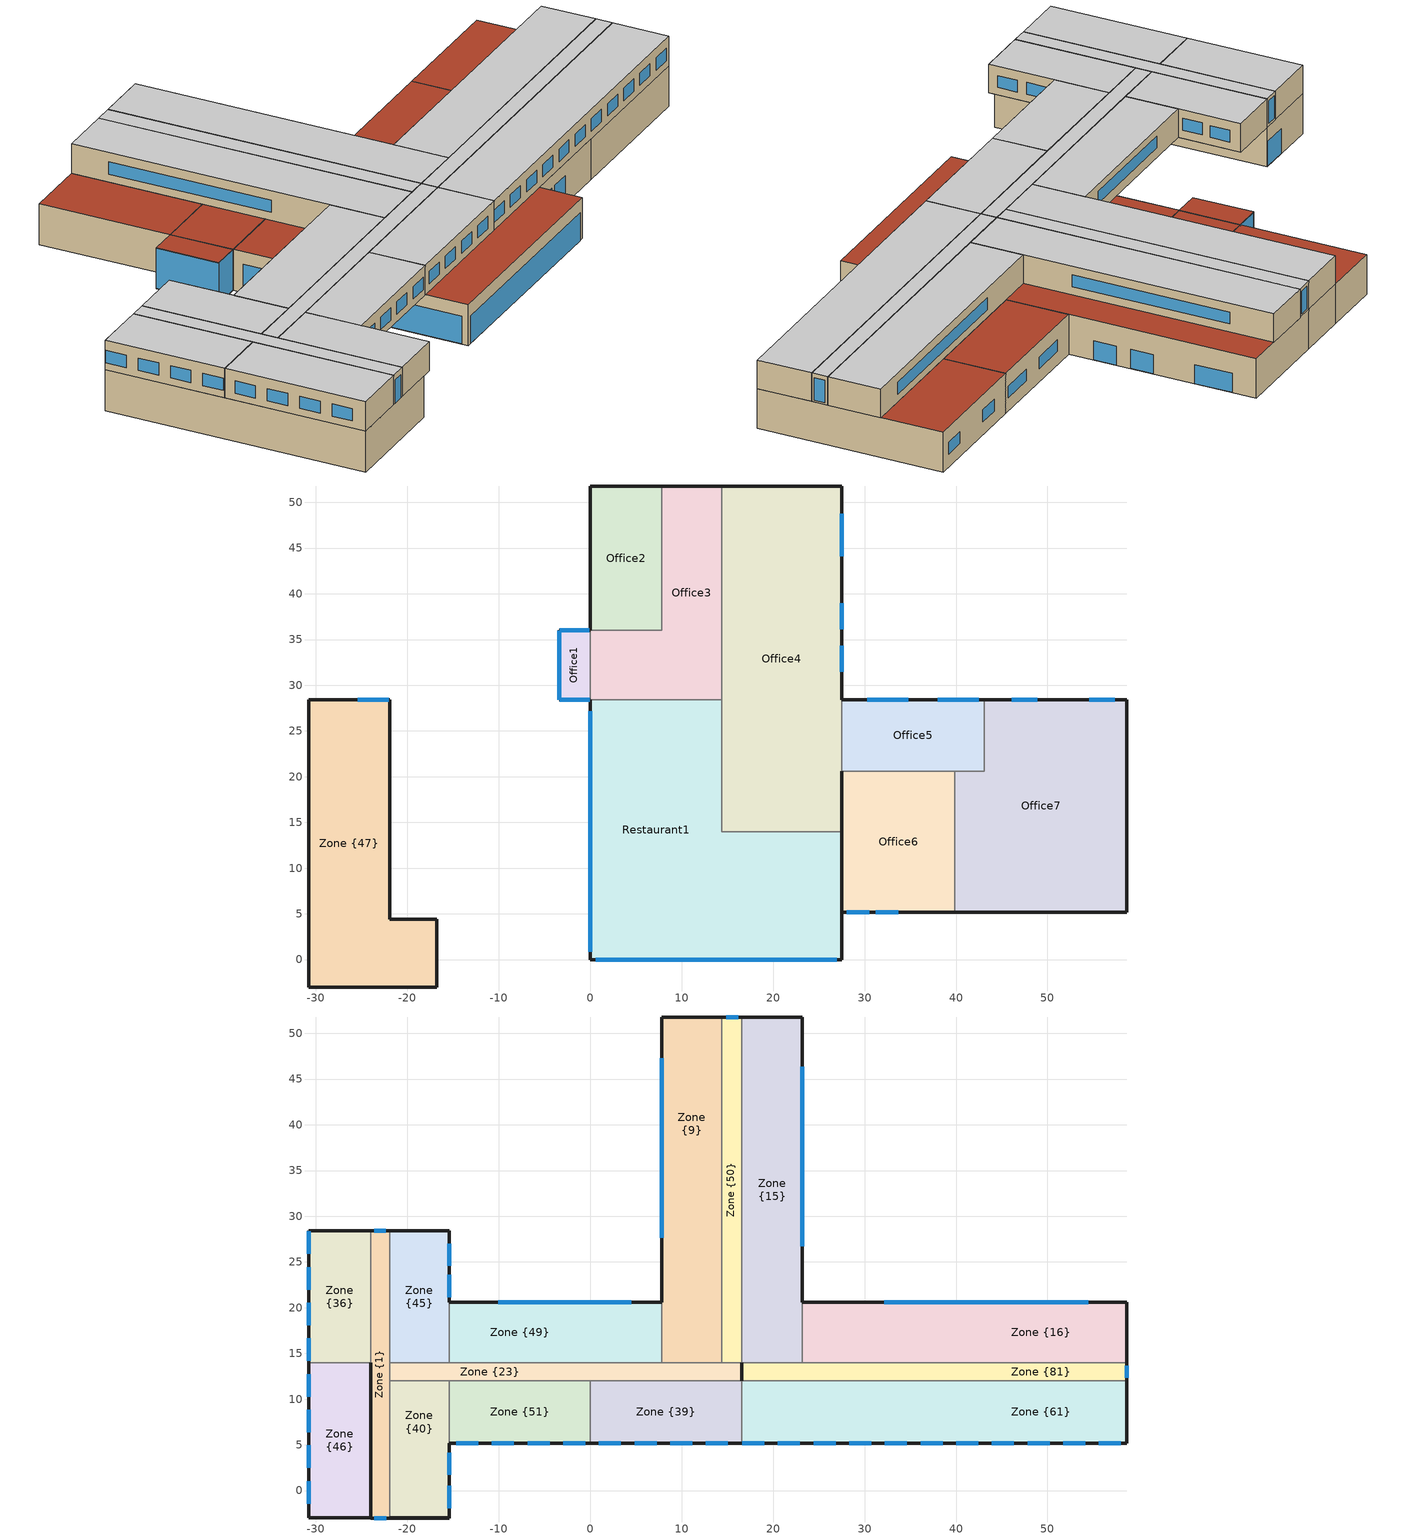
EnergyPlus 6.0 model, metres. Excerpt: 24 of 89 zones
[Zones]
Restaurant1
 floor ground (Exterior Floor): 14.4,28.39 14.4,14 27.49,14 27.49,0 0,0 0,28.39 z0
 wall outside (Exterior Wall): 0,28.39 0,0 27.49,0 27.49,5.2 z0:5
 wall to Office4 (Interior Wall): 27.49,14 14.4,14 14.4,28.39 z0:5
 wall inside (Interior Wall): 27.49,5.2 27.49,14 z0:5
 wall to Office3 (Interior Wall): 14.4,28.39 0,28.39 z0:5
 window (Exterior Window): 0,27.18 0,0.83 z0.05:3.45; 0.6,0 26.95,0 z0:3.4
 roof outside (Exterior Roof): 27.49,0 27.49,5.2 0,5.2 0,0 z5; 7.8,20.6 7.8,28.39 0,28.39 0,20.6 z5
Office4
 floor ground (Exterior Floor): 27.49,51.79 27.49,14 14.4,14 14.4,51.79 z0
 wall outside (Exterior Wall): 27.49,28.39 27.49,51.79 14.4,51.79 z0:5
 wall to Office3 (Interior Wall): 14.4,51.79 14.4,28.39 z0:5
 wall inside (Interior Wall): 27.49,14 27.49,20.6 z0:5
 wall to Office5 (Interior Wall): 27.49,20.6 27.49,28.39 z0:5
 window (Exterior Window): 27.49,31.49 27.49,34.34 / 27.49,44.12 27.49,48.77 / 27.49,36.12 27.49,38.97 z0.02:2.42
 roof outside (Exterior Roof): 27.49,20.6 27.49,51.79 23.19,51.79 23.19,20.6 z5
Zone {47}
 floor ground (Exterior Floor): -21.95,28.39 -21.95,4.4 -16.8,4.4 -16.8,-3 -30.79,-3 -30.79,28.39 z0
 wall outside (Exterior Wall): -16.8,4.4 -21.95,4.4 -21.95,28.39 -30.79,28.39 -30.79,-3 -16.8,-3 -16.8,4.4 z0:5
 window (Exterior Window): -22.04,28.39 -25.44,28.39 z0.08:3.18
Office7
 floor ground (Exterior Floor): 58.68,28.39 58.68,5.2 39.89,5.2 39.89,20.6 43.09,20.6 43.09,28.39 z0
 wall outside (Exterior Wall): 39.89,5.2 58.68,5.2 58.68,28.39 43.09,28.39 z0:5
 wall to Office6 (Interior Wall): 39.89,20.6 39.89,5.2 z0:5
 wall to Office5 (Interior Wall): 43.09,28.39 43.09,20.6 39.89,20.6 z0:5
 window (Exterior Window): 57.38,28.39 54.58,28.39 z1.65:3.15; 48.87,28.39 46.07,28.39 z1.66:3.16
 roof outside (Exterior Roof): 58.68,20.6 58.68,28.39 43.09,28.39 43.09,20.6 z5
Office6
 floor ground (Exterior Floor): 39.89,20.6 39.89,5.2 27.49,5.2 27.49,20.6 z0
 wall outside (Exterior Wall): 27.49,20.6 27.49,5.2 39.89,5.2 z0:5
 wall to Office5 (Interior Wall): 39.89,20.6 27.49,20.6 z0:5
 window (Exterior Window): 28.08,5.2 30.53,5.2 z0.02:3.42; 31.25,5.2 33.7,5.2 z0.05:3.45
 roof outside (Exterior Roof): 27.49,5.2 39.89,5.2 39.89,20.6 27.49,20.6 z5
Office2
 floor ground (Exterior Floor): 7.8,51.79 7.8,35.99 0,35.99 0,51.79 z0
 wall outside (Exterior Wall): 7.8,51.79 0,51.79 0,35.99 z0:5
 wall to Office3 (Interior Wall): 0,35.99 7.8,35.99 7.8,51.79 z0:5
 roof outside (Exterior Roof): 7.8,35.99 7.8,51.79 0,51.79 0,35.99 z5
Office5
 floor ground (Exterior Floor): 43.09,28.39 43.09,20.6 27.49,20.6 27.49,28.39 z0
 wall outside (Exterior Wall): 43.09,28.39 27.49,28.39 z0:5
 window (Exterior Window): 34.8,28.39 30.3,28.39 z1.66:3.11; 42.49,28.39 37.99,28.39 z1.66:3.12
 roof outside (Exterior Roof): 43.09,20.6 43.09,28.39 27.49,28.39 27.49,20.6 z5
Office3
 floor ground (Exterior Floor): 14.4,51.79 14.4,28.39 0,28.39 0,35.99 7.8,35.99 7.8,51.79 z0
 wall outside (Exterior Wall): 14.4,51.79 7.8,51.79 z0:5
 wall to Office1 (Interior Wall): 0,35.99 0,28.39 z0:5
 roof outside (Exterior Roof): 7.8,28.39 7.8,35.99 0,35.99 0,28.39 z5
Office1
 floor ground (Exterior Floor): 0,35.99 0,28.39 -3.4,28.39 -3.4,35.99 z0
 wall outside (Exterior Wall): 0,35.99 -3.4,35.99 -3.4,28.39 0,28.39 z0:5
 window (Exterior Window): -3.34,28.39 -0.05,28.39 z0.06:4.94; -0.1,35.99 -3.3,35.99 z0.1:4.9; -3.4,35.95 -3.4,28.43 z0.04:4.94
 roof outside (Exterior Roof): 0,28.39 0,35.99 -3.4,35.99 -3.4,28.39 z5
Zone {81}
 floor to Office7 (Interior Floor): 58.68,14 58.68,12 39.89,12 39.89,14 z5
 floor adiabatic (Interior Floor): 39.89,14 39.89,12 27.49,12 27.49,14 z5
 floor to Restaurant1 (Interior Floor): 27.49,14 27.49,12 16.6,12 16.6,14 z5
 wall outside (Exterior Wall): 16.6,14 16.6,12 / 58.68,12 58.68,14 z5:8.6
 wall to Zone {16} (Interior Wall): 58.68,14 23.19,14 z5:8.6
 wall to Zone {15} (Interior Wall): 23.19,14 16.6,14 z5:8.6
 wall to Zone {61} (Interior Wall): 16.6,12 58.68,12 z5:8.6
 window (Exterior Window): 58.68,12.34 58.68,13.64 z5.22:8.06
 ceiling to Zone {41} (Interior Ceiling): 58.68,12 58.68,14 16.6,14 16.6,12 z8.6
Zone {61}
 floor to Office7 (Interior Floor): 58.68,12 58.68,5.2 39.89,5.2 39.89,12 z5
 floor inside (Interior Floor): 39.89,12 39.89,5.2 27.49,5.2 27.49,12 z5
 floor to Restaurant1 (Interior Floor): 27.49,12 27.49,5.2 16.6,5.2 16.6,12 z5
 wall outside (Exterior Wall): 16.6,5.2 58.68,5.2 58.68,12 z5:8.6
 wall to Zone {39} (Interior Wall): 16.6,12 16.6,5.2 z5:8.6
 window (Exterior Window): 32.23,5.2 34.63,5.2 / 20.53,5.2 22.93,5.2 / 40.03,5.2 42.43,5.2 / 16.63,5.2 19.03,5.2 / 43.93,5.2 46.33,5.2 / 51.73,5.2 54.13,5.2 / 24.43,5.2 26.83,5.2 / 47.83,5.2 50.23,5.2 / 55.63,5.2 58.03,5.2 / 28.33,5.2 30.73,5.2 / 36.13,5.2 38.53,5.2 z5.9:7.4
 ceiling to Zone {68} (Interior Ceiling): 58.68,5.2 58.68,12 16.6,12 16.6,5.2 z8.6
Zone {36}
 floor to Zone {47} (Interior Floor): -23.99,28.39 -23.99,14 -30.79,14 -30.79,28.39 z5
 wall outside (Exterior Wall): -23.99,28.39 -30.79,28.39 -30.79,14 z5:8.6
 wall to Zone {46} (Interior Wall): -30.79,14 -23.99,14 z5:8.6
 wall to Zone {1} (Interior Wall): -23.99,14 -23.99,28.39 z5:8.6
 window (Exterior Window): -30.79,20.53 -30.79,18.08 / -30.79,28.33 -30.79,25.88 / -30.79,16.63 -30.79,14.18 / -30.79,24.43 -30.79,21.98 z5.87:7.37
 ceiling to Zone {34} (Interior Ceiling): -23.99,14 -23.99,28.39 -30.79,28.39 -30.79,14 z8.6
Zone {1}
 floor to Zone {47} (Interior Floor): -21.95,28.39 -21.95,-3 -23.99,-3 -23.99,28.39 z5
 wall outside (Exterior Wall): -21.95,28.39 -23.99,28.39 / -23.99,-3 -21.95,-3 z5:8.6
 wall inside (Interior Wall): -23.99,14 -23.99,-3 z5:8.6
 wall to Zone {23} (Interior Wall): -21.95,12 -21.95,14 z5:8.6
 wall to Zone {40} (Interior Wall): -21.95,-3 -21.95,12 z5:8.6
 wall to Zone {45} (Interior Wall): -21.95,14 -21.95,28.39 z5:8.6
 window (Exterior Window): -22.34,28.39 -23.64,28.39 z5.36:8.2; -23.62,-3 -22.32,-3 z5.01:7.85
 ceiling to Zone {84} (Interior Ceiling): -21.95,-3 -21.95,28.39 -23.99,28.39 -23.99,-3 z8.6
Zone {39}
 floor to Restaurant1 (Interior Floor): 16.6,12 16.6,5.2 0,5.2 0,12 z5
 wall outside (Exterior Wall): 0,5.2 16.6,5.2 z5:8.6
 wall to Zone {23} (Interior Wall): 16.6,12 0,12 z5:8.6
 wall to Zone {51} (Interior Wall): 0,12 0,5.2 z5:8.6
 window (Exterior Window): 0.95,5.2 3.35,5.2 / 12.65,5.2 15.05,5.2 / 8.75,5.2 11.15,5.2 / 4.85,5.2 7.25,5.2 z5.9:7.4
 ceiling to Zone {74} (Interior Ceiling): 16.6,5.2 16.6,12 0,12 0,5.2 z8.6
Zone {23}
 floor outside (Exterior Floor): 0,14 0,12 -21.95,12 -21.95,14 z5
 floor to Restaurant1 (Interior Floor): 16.6,14 16.6,12 0,12 0,14 z5
 wall outside (Exterior Wall): 16.6,12 16.6,14 z5:8.6
 wall to Zone {50} (Interior Wall): 16.6,14 14.4,14 z5:8.6
 wall to Zone {49} (Interior Wall): 7.8,14 -15.4,14 z5:8.6
 wall to Zone {9} (Interior Wall): 14.4,14 7.8,14 z5:8.6
 wall to Zone {51} (Interior Wall): -15.4,12 0,12 z5:8.6
 wall to Zone {40} (Interior Wall): -21.95,12 -15.4,12 z5:8.6
 wall to Zone {45} (Interior Wall): -15.4,14 -21.95,14 z5:8.6
 ceiling to Zone {6} (Interior Ceiling): 16.6,12 16.6,14 -21.95,14 -21.95,12 z8.6
Zone {51}
 floor outside (Exterior Floor): 0,12 0,5.2 -15.4,5.2 -15.4,12 z5
 wall outside (Exterior Wall): -15.4,5.2 0,5.2 z5:8.6
 wall to Zone {40} (Interior Wall): -15.4,12 -15.4,5.2 z5:8.6
 window (Exterior Window): -6.85,5.2 -4.45,5.2 / -14.65,5.2 -12.25,5.2 / -10.75,5.2 -8.35,5.2 / -2.95,5.2 -0.55,5.2 z5.9:7.4
 ceiling to Zone {38} (Interior Ceiling): 0,5.2 0,12 -15.4,12 -15.4,5.2 z8.6
Zone {45}
 floor outside (Exterior Floor): -15.4,28.39 -15.4,14 -21.95,14 -21.95,28.39 z5
 wall outside (Exterior Wall): -15.4,20.6 -15.4,28.39 -21.95,28.39 z5:8.6
 wall to Zone {49} (Interior Wall): -15.4,14 -15.4,20.6 z5:8.6
 window (Exterior Window): -15.4,24.56 -15.4,27.01 z5.95:7.45; -15.4,21.14 -15.4,23.59 z6.06:7.56
 ceiling to Zone {48} (Interior Ceiling): -15.4,14 -15.4,28.39 -21.95,28.39 -21.95,14 z8.6
Zone {16}
 floor inside (Interior Floor): 27.49,20.6 39.89,20.6 39.89,14 27.49,14 z5
 floor to Office4 (Interior Floor): 23.19,20.6 27.49,20.6 27.49,14 23.19,14 z5
 floor to Office7 (Interior Floor): 39.89,20.6 58.68,20.6 58.68,14 39.89,14 z5
 wall outside (Exterior Wall): 58.68,14 58.68,20.6 23.19,20.6 z5:8.6
 wall to Zone {15} (Interior Wall): 23.19,20.6 23.19,14 z5:8.6
 window (Exterior Window): 54.44,20.6 32.14,20.6 z5.96:7.46
 ceiling to Zone {44} (Interior Ceiling): 58.68,14 58.68,20.6 23.19,20.6 23.19,14 z8.6
Zone {46}
 floor to Zone {47} (Interior Floor): -23.99,14 -23.99,-3 -30.79,-3 -30.79,14 z5
 wall outside (Exterior Wall): -30.79,14 -30.79,-3 -23.99,-3 -23.99,14 z5:8.6
 window (Exterior Window): -30.79,4.93 -30.79,2.48 / -30.79,8.83 -30.79,6.38 / -30.79,1.03 -30.79,-1.42 / -30.79,12.73 -30.79,10.28 z5.87:7.37
 ceiling to Zone {30} (Interior Ceiling): -23.99,-3 -23.99,14 -30.79,14 -30.79,-3 z8.6
Zone {50}
 floor to Office4 (Interior Floor): 14.4,51.79 16.6,51.79 16.6,14 14.4,14 z5
 wall outside (Exterior Wall): 16.6,51.79 14.4,51.79 z5:8.6
 wall to Zone {15} (Interior Wall): 16.6,14 16.6,51.79 z5:8.6
 wall to Zone {9} (Interior Wall): 14.4,51.79 14.4,14 z5:8.6
 window (Exterior Window): 16.19,51.79 14.89,51.79 z5.31:8.15
 ceiling to Zone {5} (Interior Ceiling): 16.6,14 16.6,51.79 14.4,51.79 14.4,14 z8.6
Zone {49}
 floor outside (Exterior Floor): 0,20.6 0,14 -15.4,14 -15.4,20.6 z5
 floor to Restaurant1 (Interior Floor): 7.8,20.6 7.8,14 0,14 0,20.6 z5
 wall outside (Exterior Wall): 7.8,20.6 -15.4,20.6 z5:8.6
 wall to Zone {9} (Interior Wall): 7.8,14 7.8,20.6 z5:8.6
 window (Exterior Window): 4.51,20.6 -10.06,20.6 z6.21:7.71
 ceiling to Zone {35} (Interior Ceiling): 7.8,14 7.8,20.6 -15.4,20.6 -15.4,14 z8.6
Zone {40}
 floor outside (Exterior Floor): -15.4,12 -15.4,-3 -16.8,-3 -16.8,4.4 -21.95,4.4 -21.95,12 z5
 floor to Zone {47} (Interior Floor): -16.8,4.4 -16.8,-3 -21.95,-3 -21.95,4.4 z5
 wall outside (Exterior Wall): -21.95,-3 -15.4,-3 -15.4,5.2 z5:8.6
 window (Exterior Window): -15.4,1.71 -15.4,4.16 z5.94:7.44; -15.4,-1.92 -15.4,0.53 z5.93:7.43
 ceiling to Zone {17} (Interior Ceiling): -15.4,-3 -15.4,12 -21.95,12 -21.95,-3 z8.6
Zone {9}
 floor to Restaurant1 (Interior Floor): 14.4,28.39 14.4,14 7.8,14 7.8,28.39 z5
 floor to Office3 (Interior Floor): 14.4,51.79 14.4,28.39 7.8,28.39 7.8,51.79 z5
 wall outside (Exterior Wall): 14.4,51.79 7.8,51.79 7.8,20.6 z5:8.6
 window (Exterior Window): 7.8,47.27 7.8,27.67 z5.97:7.47
 ceiling to Zone {86} (Interior Ceiling): 14.4,14 14.4,51.79 7.8,51.79 7.8,14 z8.6
Zone {15}
 floor to Office4 (Interior Floor): 23.19,51.79 23.19,14 16.6,14 16.6,51.79 z5
 wall outside (Exterior Wall): 23.19,20.6 23.19,51.79 16.6,51.79 z5:8.6
 window (Exterior Window): 23.19,26.72 23.19,46.32 z6.03:7.53
 ceiling to Zone {22} (Interior Ceiling): 23.19,14 23.19,51.79 16.6,51.79 16.6,14 z8.6
[Building]
Untitled: North Axis {deg}=-0; Terrain=CITY; Loads Convergence Tolerance Value=0.04; Temperature Convergence Tolerance Value {deltaC}=0.4; Solar Distribution=FULLINTERIORANDEXTERIOR; Maximum Number of Warmup Days=25
[Site:Location]
ABU DHABI- -- ARE: 24.43, 54.65, 4, 27
[Material]
Name | Roughness | Thickness {m} | Conductivity {W/m-K} | Density {kg/m3} | Specific Heat {J/kg-K}
M01 100mm brick | MediumRough | 0.1016 | 0.89 | 1920 | 790
M15 200mm heavyweight concrete | MediumRough | 0.2032 | 1.95 | 2240 | 900
M11 100mm lightweight concrete | MediumRough | 0.1016 | 0.53 | 1280 | 840
I02 50mm insulation board | MediumRough | 0.0508 | 0.03 | 43 | 1210
F16 Acoustic tile | MediumSmooth | 0.0191 | 0.06 | 368 | 590
G01a 19mm gypsum board | MediumSmooth | 0.019 | 0.16 | 800 | 1090
[Material:AirGap]
Name | Thermal Resistance {m2-K/W}
F05 Ceiling air space resistance | 0.18
F04 Wall air space resistance | 0.15
[WindowMaterial:Glazing]
Clear 3mm: Optical Data Type=SpectralAverage; Thickness {m}=0.003; Solar Transmittance at Normal Incidence=0.837; Front Side Solar Reflectance at Normal Incidence=0.075; Back Side Solar Reflectance at Normal Incidence=0.075; Visible Transmittance at Normal Incidence=0.898; Front Side Visible Reflectance at Normal Incidence=0.081; Back Side Visible Reflectance at Normal Incidence=0.081; Infrared Transmittance at Normal Incidence=0; Front Side Infrared Hemispherical Emissivity=0.84; Back Side Infrared Hemispherical Emissivity=0.84; Conductivity {W/m-K}=0.9
[WindowMaterial:Gas]
Air 13mm: Gas Type=Air; Thickness {m}=0.0127
[Construction]
Exterior Roof; Interior Ceiling: M11 100mm lightweight concrete, F05 Ceiling air space resistance, F16 Acoustic tile
Interior Floor: F16 Acoustic tile, F05 Ceiling air space resistance, M11 100mm lightweight concrete
Exterior Floor: I02 50mm insulation board, M15 200mm heavyweight concrete
Exterior Wall: M01 100mm brick, M15 200mm heavyweight concrete, I02 50mm insulation board, F04 Wall air space resistance, G01a 19mm gypsum board
Exterior Window: Clear 3mm, Air 13mm, Clear 3mm
Interior Wall: G01a 19mm gypsum board, F04 Wall air space resistance, G01a 19mm gypsum board
[Zone]
Zone {47}: -0, -43.634, 31.7352, 0
Office6: -0, 35.5796, -3.9334, 0, , 1
Zone {45}: -0, -21.2989, 38.1442, 0
Zone {1}: -0, -17.0533, 33.8203, 0
Zone {15}: -0, 18.2361, 57.7634, 0
Zone {50}: -0, 14.4989, 62.0964, 0
Office2: -0, -9.57468, 52.618, 0, , 1
Zone {46}: -0, -40.6037, 4.25164, 0
Office3: -0, 11.2748, 53.5599, 0, , 1
Zone {49}: -0, -10.8338, 25.4125, 0
Office5: -0, 38.8249, 37.9161, 0, , 1
Office1: -0, -8.13043, 39.8514, 0, , 1
Restaurant1: -0, 12.4393, -4.33871, 0, , 1
Zone {23}: -0, -7.14972, -13.5047, 0
Zone {61}: -0, 51.7865, -11.9229, 0
Zone {81}: -0, 31.7339, -33.9831, 0
Zone {36}: -0, -33.5155, 32.2947, 0
Zone {9}: -0, 1.32365, 71.4004, 0
Office4: -0, 21.3879, 55.001, 0, , 1
Office7: -0, 63.7607, -3.45904, 5.77529e-15, , 1
Zone {16}: -0, 58.685, 13.9972, -29.8872
Zone {40}: -0, -11.9986, -7.96611, 0
Zone {39}: -0, 0.397193, -9.85161, 0
Zone {51}: -0, -8.78863, -2.77994, 0
[People]
Zone {51} People: Zone {51}, Hotel Occupancy, People/Area, , 0.04, , 0.3, , Office Activity Schedule
Zone {47} People: Zone {47}, Warehouse Occupancy, People/Area, , 0.02, , 0.3, , Office Activity Schedule
Zone {49} People: Zone {49}, Hotel Occupancy, People/Area, , 0.04, , 0.3, , Office Activity Schedule
Zone {81} People: Zone {81}, Hotel Occupancy, People/Area, , 0.04, , 0.3, , Office Activity Schedule
Zone {39} People: Zone {39}, Hotel Occupancy, People/Area, , 0.04, , 0.3, , Office Activity Schedule
Zone {59} People: Restaurant1, Restaurant Occupancy, People/Area, , 0.108, , 0.3, , Office Activity Schedule
Zone {67} People: Office5, Hotel Occupancy, People/Area, , 0.04, , 0.3, , Office Activity Schedule
Zone {16} People: Zone {16}, Hotel Occupancy, People/Area, , 0.04, , 0.3, , Office Activity Schedule
Zone {9} People: Zone {9}, Hotel Occupancy, People/Area, , 0.04, , 0.3, , Office Activity Schedule
Zone {46} People: Zone {46}, Hotel Occupancy, People/Area, , 0.04, , 0.3, , Office Activity Schedule
Zone {40} People: Zone {40}, Hotel Occupancy, People/Area, , 0.04, , 0.3, , Office Activity Schedule
Zone {65} People: Office1, Hotel Occupancy, People/Area, , 0.04, , 0.3, , Office Activity Schedule
Zone {1} People: Zone {1}, Hotel Occupancy, People/Area, , 0.04, , 0.3, , Office Activity Schedule
Zone {89} People: Office4, Office Occupancy Schedule, People/Area, , 0.05382, , 0.3, , Office Activity Schedule
Zone {36} People: Zone {36}, Hotel Occupancy, People/Area, , 0.04, , 0.3, , Office Activity Schedule
Zone {64} People: Office2, Hotel Occupancy, People/Area, , 0.04, , 0.3, , Office Activity Schedule
Zone {45} People: Zone {45}, Hotel Occupancy, People/Area, , 0.04, , 0.3, , Office Activity Schedule
Zone {15} People: Zone {15}, Hotel Occupancy, People/Area, , 0.04, , 0.3, , Office Activity Schedule
Zone {61} People: Zone {61}, Hotel Occupancy, People/Area, , 0.04, , 0.3, , Office Activity Schedule
Zone {50} People: Zone {50}, Hotel Occupancy, People/Area, , 0.04, , 0.3, , Office Activity Schedule
Zone {20} People: Office6, Hotel Occupancy, People/Area, , 0.04, , 0.3, , Office Activity Schedule
Zone {23} People: Zone {23}, Hotel Occupancy, People/Area, , 0.04, , 0.3, , Office Activity Schedule
Zone {28} People: Office7, Hotel Occupancy, People/Area, , 0.04, , 0.3, , Office Activity Schedule
Zone {8} People: Office3, Hotel Occupancy, People/Area, , 0.04, , 0.3, , Office Activity Schedule
[Lights]
Zone {23} Lights: Zone {23}, Hotel Lighting, Watts/Area, , 11.84, , , , , , Lights
Zone {8} Lights: Office3, Hotel Lighting, Watts/Area, , 11.84, , , , , , Lights
Zone {59} Lights: Restaurant1, Restaurant Lighting, Watts/Area, , 15.1, , , , , , Lights
Zone {89} Lights: Office4, Office Lights Schedule, Watts/Area, , 10.7639, , , , , , Lights
Zone {9} Lights: Zone {9}, Hotel Lighting, Watts/Area, , 11.84, , , , , , Lights
Zone {81} Lights: Zone {81}, Hotel Lighting, Watts/Area, , 11.84, , , , , , Lights
Zone {28} Lights: Office7, Hotel Lighting, Watts/Area, , 11.84, , , , , , Lights
Zone {15} Lights: Zone {15}, Hotel Lighting, Watts/Area, , 11.84, , , , , , Lights
Zone {50} Lights: Zone {50}, Hotel Lighting, Watts/Area, , 11.84, , , , , , Lights
Zone {16} Lights: Zone {16}, Hotel Lighting, Watts/Area, , 11.84, , , , , , Lights
Zone {49} Lights: Zone {49}, Hotel Lighting, Watts/Area, , 11.84, , , , , , Lights
Zone {20} Lights: Office6, Hotel Lighting, Watts/Area, , 11.84, , , , , , Lights
Zone {45} Lights: Zone {45}, Hotel Lighting, Watts/Area, , 11.84, , , , , , Lights
Zone {1} Lights: Zone {1}, Hotel Lighting, Watts/Area, , 11.84, , , , , , Lights
Zone {61} Lights: Zone {61}, Hotel Lighting, Watts/Area, , 11.84, , , , , , Lights
Zone {47} Lights: Zone {47}, Warehouse Lighting, Watts/Area, , 16.14, , , , , , Lights
Zone {40} Lights: Zone {40}, Hotel Lighting, Watts/Area, , 11.84, , , , , , Lights
Zone {36} Lights: Zone {36}, Hotel Lighting, Watts/Area, , 11.84, , , , , , Lights
Zone {39} Lights: Zone {39}, Hotel Lighting, Watts/Area, , 11.84, , , , , , Lights
Zone {65} Lights: Office1, Hotel Lighting, Watts/Area, , 11.84, , , , , , Lights
Zone {64} Lights: Office2, Hotel Lighting, Watts/Area, , 11.84, , , , , , Lights
Zone {46} Lights: Zone {46}, Hotel Lighting, Watts/Area, , 11.84, , , , , , Lights
Zone {51} Lights: Zone {51}, Hotel Lighting, Watts/Area, , 11.84, , , , , , Lights
Zone {67} Lights: Office5, Hotel Lighting, Watts/Area, , 11.84, , , , , , Lights
[ElectricEquipment]
Zone {59} ElectricEquipment: Restaurant1, Restaurant Lighting, Watts/Area, , 1.08, , , , , ElectricEquipment
Zone {16} ElectricEquipment: Zone {16}, Multifamily OneZone Equipment, Watts/Area, , 2.69, , , , , ElectricEquipment
Zone {1} ElectricEquipment: Zone {1}, Multifamily OneZone Equipment, Watts/Area, , 2.69, , , , , ElectricEquipment
Zone {8} ElectricEquipment: Office3, Multifamily OneZone Equipment, Watts/Area, , 2.69, , , , , ElectricEquipment
Zone {46} ElectricEquipment: Zone {46}, Multifamily OneZone Equipment, Watts/Area, , 2.69, , , , , ElectricEquipment
Zone {28} ElectricEquipment: Office7, Multifamily OneZone Equipment, Watts/Area, , 2.69, , , , , ElectricEquipment
Zone {50} ElectricEquipment: Zone {50}, Multifamily OneZone Equipment, Watts/Area, , 2.69, , , , , ElectricEquipment
Zone {45} ElectricEquipment: Zone {45}, Multifamily OneZone Equipment, Watts/Area, , 2.69, , , , , ElectricEquipment
Zone {36} ElectricEquipment: Zone {36}, Multifamily OneZone Equipment, Watts/Area, , 2.69, , , , , ElectricEquipment
Zone {67} ElectricEquipment: Office5, Multifamily OneZone Equipment, Watts/Area, , 2.69, , , , , ElectricEquipment
Zone {49} ElectricEquipment: Zone {49}, Multifamily OneZone Equipment, Watts/Area, , 2.69, , , , , ElectricEquipment
Zone {89} ElectricEquipment: Office4, Office Equipment Schedule, Watts/Area, , 10.7639, , , , , ElectricEquipment
Zone {81} ElectricEquipment: Zone {81}, Multifamily OneZone Equipment, Watts/Area, , 2.69, , , , , ElectricEquipment
Zone {61} ElectricEquipment: Zone {61}, Multifamily OneZone Equipment, Watts/Area, , 2.69, , , , , ElectricEquipment
Zone {15} ElectricEquipment: Zone {15}, Multifamily OneZone Equipment, Watts/Area, , 2.69, , , , , ElectricEquipment
Zone {51} ElectricEquipment: Zone {51}, Multifamily OneZone Equipment, Watts/Area, , 2.69, , , , , ElectricEquipment
Zone {39} ElectricEquipment: Zone {39}, Multifamily OneZone Equipment, Watts/Area, , 2.69, , , , , ElectricEquipment
Zone {47} ElectricEquipment: Zone {47}, Warehouse Lighting, Watts/Area, , 1.07, , , , , ElectricEquipment
Zone {20} ElectricEquipment: Office6, Multifamily OneZone Equipment, Watts/Area, , 2.69, , , , , ElectricEquipment
Zone {64} ElectricEquipment: Office2, Multifamily OneZone Equipment, Watts/Area, , 2.69, , , , , ElectricEquipment
Zone {23} ElectricEquipment: Zone {23}, Multifamily OneZone Equipment, Watts/Area, , 2.69, , , , , ElectricEquipment
Zone {65} ElectricEquipment: Office1, Multifamily OneZone Equipment, Watts/Area, , 2.69, , , , , ElectricEquipment
Zone {40} ElectricEquipment: Zone {40}, Multifamily OneZone Equipment, Watts/Area, , 2.69, , , , , ElectricEquipment
Zone {9} ElectricEquipment: Zone {9}, Multifamily OneZone Equipment, Watts/Area, , 2.69, , , , , ElectricEquipment
[ZoneInfiltration:DesignFlowRate]
Zone {64} Infiltration: Office2, Infiltration Quarter On Schedule, AirChanges/Hour, , , , 0.5, 1, 0, 0, 0
Zone {67} Infiltration: Office5, Infiltration Quarter On Schedule, AirChanges/Hour, , , , 0.5, 1, 0, 0, 0
Zone {61} Infiltration: Zone {61}, Infiltration Quarter On Schedule, AirChanges/Hour, , , , 0.5, 1, 0, 0, 0
Zone {49} Infiltration: Zone {49}, Infiltration Quarter On Schedule, AirChanges/Hour, , , , 0.5, 1, 0, 0, 0
Zone {1} Infiltration: Zone {1}, Infiltration Quarter On Schedule, AirChanges/Hour, , , , 0.5, 1, 0, 0, 0
Zone {15} Infiltration: Zone {15}, Infiltration Quarter On Schedule, AirChanges/Hour, , , , 0.5, 1, 0, 0, 0
Zone {39} Infiltration: Zone {39}, Infiltration Quarter On Schedule, AirChanges/Hour, , , , 0.5, 1, 0, 0, 0
Zone {45} Infiltration: Zone {45}, Infiltration Quarter On Schedule, AirChanges/Hour, , , , 0.5, 1, 0, 0, 0
Zone {20} Infiltration: Office6, Infiltration Quarter On Schedule, AirChanges/Hour, , , , 0.5, 1, 0, 0, 0
Zone {47} Infiltration: Zone {47}, Infiltration Half On Schedule, AirChanges/Hour, , , , 0.5, 1, 0, 0, 0
Zone {89} Infiltration: Office4, Infiltration Half On Schedule, AirChanges/Hour, , , , 0.5, 1, 0, 0, 0
Zone {8} Infiltration: Office3, Infiltration Quarter On Schedule, AirChanges/Hour, , , , 0.5, 1, 0, 0, 0
Zone {40} Infiltration: Zone {40}, Infiltration Quarter On Schedule, AirChanges/Hour, , , , 0.5, 1, 0, 0, 0
Zone {28} Infiltration: Office7, Infiltration Quarter On Schedule, AirChanges/Hour, , , , 0.5, 1, 0, 0, 0
Zone {9} Infiltration: Zone {9}, Infiltration Quarter On Schedule, AirChanges/Hour, , , , 0.5, 1, 0, 0, 0
Zone {51} Infiltration: Zone {51}, Infiltration Quarter On Schedule, AirChanges/Hour, , , , 0.5, 1, 0, 0, 0
Zone {16} Infiltration: Zone {16}, Infiltration Quarter On Schedule, AirChanges/Hour, , , , 0.5, 1, 0, 0, 0
Zone {46} Infiltration: Zone {46}, Infiltration Quarter On Schedule, AirChanges/Hour, , , , 0.5, 1, 0, 0, 0
Zone {36} Infiltration: Zone {36}, Infiltration Quarter On Schedule, AirChanges/Hour, , , , 0.5, 1, 0, 0, 0
Zone {59} Infiltration: Restaurant1, Infiltration Half On Schedule, AirChanges/Hour, , , , 0.5, 1, 0, 0, 0
Zone {23} Infiltration: Zone {23}, Infiltration Quarter On Schedule, AirChanges/Hour, , , , 0.5, 1, 0, 0, 0
Zone {50} Infiltration: Zone {50}, Infiltration Quarter On Schedule, AirChanges/Hour, , , , 0.5, 1, 0, 0, 0
Zone {65} Infiltration: Office1, Infiltration Quarter On Schedule, AirChanges/Hour, , , , 0.5, 1, 0, 0, 0
Zone {81} Infiltration: Zone {81}, Infiltration Quarter On Schedule, AirChanges/Hour, , , , 0.5, 1, 0, 0, 0
[ZoneVentilation:DesignFlowRate]
Zone {67} Ventilation per Area: Office5, Hotel HVAC, Flow/Area, , 0.0003, , , Natural, 0, 1, 1, 0, 0, 0
Zone {39} Ventilation per Person: Zone {39}, Hotel HVAC, Flow/Person, , , 0.0025, , Natural, 0, 1, 1, 0, 0, 0
Zone {23} Ventilation per Person: Zone {23}, Hotel HVAC, Flow/Person, , , 0.0025, , Natural, 0, 1, 1, 0, 0, 0
Zone {67} Ventilation per Person: Office5, Hotel HVAC, Flow/Person, , , 0.0025, , Natural, 0, 1, 1, 0, 0, 0
Zone {46} Ventilation per Area: Zone {46}, Hotel HVAC, Flow/Area, , 0.0003, , , Natural, 0, 1, 1, 0, 0, 0
Zone {16} Ventilation per Person: Zone {16}, Hotel HVAC, Flow/Person, , , 0.0025, , Natural, 0, 1, 1, 0, 0, 0
Zone {89} Ventilation per Area: Office4, Always On, Flow/Area, , 0.000305, , , Natural, 0, 1, 1, 0, 0, 0
Zone {1} Ventilation per Area: Zone {1}, Hotel HVAC, Flow/Area, , 0.0003, , , Natural, 0, 1, 1, 0, 0, 0
Zone {81} Ventilation per Area: Zone {81}, Hotel HVAC, Flow/Area, , 0.0003, , , Natural, 0, 1, 1, 0, 0, 0
Zone {65} Ventilation per Person: Office1, Hotel HVAC, Flow/Person, , , 0.0025, , Natural, 0, 1, 1, 0, 0, 0
Zone {15} Ventilation per Area: Zone {15}, Hotel HVAC, Flow/Area, , 0.0003, , , Natural, 0, 1, 1, 0, 0, 0
Zone {89} Ventilation per Person: Office4, Office Occupancy Schedule, Flow/Person, , , 0.00236, , Natural, 0, 1, 1, 0, 0, 0
Zone {46} Ventilation per Person: Zone {46}, Hotel HVAC, Flow/Person, , , 0.0025, , Natural, 0, 1, 1, 0, 0, 0
Zone {51} Ventilation per Person: Zone {51}, Hotel HVAC, Flow/Person, , , 0.0025, , Natural, 0, 1, 1, 0, 0, 0
Zone {45} Ventilation per Area: Zone {45}, Hotel HVAC, Flow/Area, , 0.0003, , , Natural, 0, 1, 1, 0, 0, 0
Zone {9} Ventilation per Person: Zone {9}, Hotel HVAC, Flow/Person, , , 0.0025, , Natural, 0, 1, 1, 0, 0, 0
Zone {51} Ventilation per Area: Zone {51}, Hotel HVAC, Flow/Area, , 0.0003, , , Natural, 0, 1, 1, 0, 0, 0
Zone {1} Ventilation per Person: Zone {1}, Hotel HVAC, Flow/Person, , , 0.0025, , Natural, 0, 1, 1, 0, 0, 0
Zone {49} Ventilation per Person: Zone {49}, Hotel HVAC, Flow/Person, , , 0.0025, , Natural, 0, 1, 1, 0, 0, 0
Zone {28} Ventilation per Area: Office7, Hotel HVAC, Flow/Area, , 0.0003, , , Natural, 0, 1, 1, 0, 0, 0
Zone {9} Ventilation per Area: Zone {9}, Hotel HVAC, Flow/Area, , 0.0003, , , Natural, 0, 1, 1, 0, 0, 0
Zone {64} Ventilation per Person: Office2, Hotel HVAC, Flow/Person, , , 0.0025, , Natural, 0, 1, 1, 0, 0, 0
Zone {47} Ventilation per Area: Zone {47}, Warehouse HVAC, Flow/Area, , 0.0003, , , Natural, 0, 1, 1, 0, 0, 0
Zone {59} Ventilation per Area: Restaurant1, Restaurant HVAC, Flow/Area, , 0.0003, , , Natural, 0, 1, 1, 0, 0, 0
Zone {8} Ventilation per Area: Office3, Hotel HVAC, Flow/Area, , 0.0003, , , Natural, 0, 1, 1, 0, 0, 0
Zone {61} Ventilation per Area: Zone {61}, Hotel HVAC, Flow/Area, , 0.0003, , , Natural, 0, 1, 1, 0, 0, 0
Zone {50} Ventilation per Person: Zone {50}, Hotel HVAC, Flow/Person, , , 0.0025, , Natural, 0, 1, 1, 0, 0, 0
Zone {20} Ventilation per Person: Office6, Hotel HVAC, Flow/Person, , , 0.0025, , Natural, 0, 1, 1, 0, 0, 0
Zone {8} Ventilation per Person: Office3, Hotel HVAC, Flow/Person, , , 0.0025, , Natural, 0, 1, 1, 0, 0, 0
Zone {39} Ventilation per Area: Zone {39}, Hotel HVAC, Flow/Area, , 0.0003, , , Natural, 0, 1, 1, 0, 0, 0
Zone {50} Ventilation per Area: Zone {50}, Hotel HVAC, Flow/Area, , 0.0003, , , Natural, 0, 1, 1, 0, 0, 0
Zone {59} Ventilation per Person: Restaurant1, Restaurant HVAC, Flow/Person, , , 0.0025, , Natural, 0, 1, 1, 0, 0, 0
Zone {40} Ventilation per Area: Zone {40}, Hotel HVAC, Flow/Area, , 0.0003, , , Natural, 0, 1, 1, 0, 0, 0
Zone {36} Ventilation per Area: Zone {36}, Hotel HVAC, Flow/Area, , 0.0003, , , Natural, 0, 1, 1, 0, 0, 0
Zone {16} Ventilation per Area: Zone {16}, Hotel HVAC, Flow/Area, , 0.0003, , , Natural, 0, 1, 1, 0, 0, 0
Zone {23} Ventilation per Area: Zone {23}, Hotel HVAC, Flow/Area, , 0.0003, , , Natural, 0, 1, 1, 0, 0, 0
Zone {40} Ventilation per Person: Zone {40}, Hotel HVAC, Flow/Person, , , 0.0025, , Natural, 0, 1, 1, 0, 0, 0
Zone {36} Ventilation per Person: Zone {36}, Hotel HVAC, Flow/Person, , , 0.0025, , Natural, 0, 1, 1, 0, 0, 0
Zone {28} Ventilation per Person: Office7, Hotel HVAC, Flow/Person, , , 0.0025, , Natural, 0, 1, 1, 0, 0, 0
Zone {81} Ventilation per Person: Zone {81}, Hotel HVAC, Flow/Person, , , 0.0025, , Natural, 0, 1, 1, 0, 0, 0
Zone {47} Ventilation per Person: Zone {47}, Warehouse HVAC, Flow/Person, , , 0.0025, , Natural, 0, 1, 1, 0, 0, 0
Zone {65} Ventilation per Area: Office1, Hotel HVAC, Flow/Area, , 0.0003, , , Natural, 0, 1, 1, 0, 0, 0
Zone {64} Ventilation per Area: Office2, Hotel HVAC, Flow/Area, , 0.0003, , , Natural, 0, 1, 1, 0, 0, 0
Zone {15} Ventilation per Person: Zone {15}, Hotel HVAC, Flow/Person, , , 0.0025, , Natural, 0, 1, 1, 0, 0, 0
Zone {45} Ventilation per Person: Zone {45}, Hotel HVAC, Flow/Person, , , 0.0025, , Natural, 0, 1, 1, 0, 0, 0
Zone {49} Ventilation per Area: Zone {49}, Hotel HVAC, Flow/Area, , 0.0003, , , Natural, 0, 1, 1, 0, 0, 0
Zone {61} Ventilation per Person: Zone {61}, Hotel HVAC, Flow/Person, , , 0.0025, , Natural, 0, 1, 1, 0, 0, 0
Zone {20} Ventilation per Area: Office6, Hotel HVAC, Flow/Area, , 0.0003, , , Natural, 0, 1, 1, 0, 0, 0
[HVACTemplate:Thermostat]
20-25: , 20, , 25
[HVACTemplate:Zone:IdealLoadsAirSystem]
Zone {81}; Zone {39}; Zone {1}; Zone {51}; Zone {46}; Zone {15}; Office6; Zone {40}; Office2; Zone {36}; Zone {16}; Office1; Office4; Zone {9}; Zone {49}; Zone {50}; Zone {61}; Office7; Zone {23}; Office3; Zone {45}; Office5; Restaurant1: 20-25
[Schedule:Compact]
Office Lights Schedule: Through: 12/31, For: Weekdays, Until: 05:00, 0.05, Until: 07:00, 0.1, Until: 08:00, 0.3, Until: 17:00, 0.9, Until: 18:00, 0.5, Until: 20:00, 0.3, Until: 22:00, 0.2, Until: 23:00, 0.1, Until: 24:00, 0.05, For: SummerDesignDay, Until: 24:00, 1, For: Saturday, Until: 06:00, 0.05, Until: 08:00, 0.1, Until: 12:00, 0.3, Until: 17:00, 0.15, Until: 24:00, 0.05, For: WinterDesignDay, Until: 24:00, 0, For: Sunday Holidays AllOtherDays, Until: 24:00, 0.05
Hotel Occupancy: Through: 12/31, For: Weekdays SummerDesignDay, Until: 06:00, 0.9, Until: 07:00, 0.7, Until: 09:00, 0.4, Until: 15:00, 0.2, Until: 16:00, 0.3, Until: 19:00, 0.5, Until: 21:00, 0.7, Until: 22:00, 0.8, Until: 24:00, 0.9, For: Saturday WinterDesignDay, Until: 06:00, 0.9, Until: 07:00, 0.7, Until: 09:00, 0.5, Until: 17:00, 0.3, Until: 18:00, 0.5, Until: 21:00, 0.6, Until: 24:00, 0.7, For: Sunday Holidays AllOtherDays, Until: 08:00, 0.7, Until: 11:00, 0.5, Until: 13:00, 0.3, Until: 16:00, 0.2, Until: 17:00, 0.3, Until: 19:00, 0.4, Until: 21:00, 0.6, Until: 24:00, 0.8
Always On; Hotel HVAC: Through: 12/31, For: AllDays, Until: 24:00, 1
Warehouse HVAC: Through: 12/31, For: Weekdays SummerDesignDay, Until: 07:00, 0, Until: 17:00, 1, Until: 24:00, 0, For: Saturday WinterDesignDay, Until: 08:00, 0, Until: 16:00, 1, Until: 24:00, 0, For: Sunday Holidays AllOtherDays, Until: 24:00, 0
Infiltration Quarter On Schedule: Through: 12/31, For: Weekdays SummerDesignDay, Until: 06:00, 1, Until: 22:00, 0.25, Until: 24:00, 1, For: Saturday WinterDesignDay, Until: 06:00, 1, Until: 18:00, 0.25, Until: 24:00, 1, For: Sunday Holidays AllOtherDays, Until: 24:00, 1
Restaurant HVAC: Through: 12/31, For: Weekday SummerDesignDay, Until: 03:00, 1, Until: 07:00, 0, Until: 24:00, 1, For: Saturday WinterDesignDay, Until: 03:00, 1, Until: 09:00, 0, Until: 24:00, 1, For: Sunday Holidays AllOtherDays, Until: 03:00, 1, Until: 10:00, 0, Until: 24:00, 1
Warehouse Occupancy: Through: 12/31, For: Weekdays SummerDesignDay, Until: 07:00, 0, Until: 08:00, 0.15, Until: 09:00, 0.7, Until: 12:00, 0.9, Until: 13:00, 0.5, Until: 16:00, 0.85, Until: 17:00, 0.2, Until: 24:00, 0, For: Saturday WinterDesignDay, Until: 08:00, 0, Until: 12:00, 0.2, Until: 16:00, 0.1, Until: 24:00, 0, For: Sunday Holidays AllOtherDays, Until: 24:00, 0
Office Equipment Schedule: Through: 12/31, For: Weekdays, Until: 08:00, 0.4, Until: 12:00, 0.9, Until: 13:00, 0.8, Until: 17:00, 0.9, Until: 18:00, 0.5, Until: 24:00, 0.4, For: SummerDesignDay, Until: 24:00, 1, For: Saturday, Until: 06:00, 0.3, Until: 08:00, 0.4, Until: 12:00, 0.5, Until: 17:00, 0.35, Until: 24:00, 0.3, For: WinterDesignDay, Until: 24:00, 0, For: Sunday Holidays AllOtherDays, Until: 24:00, 0.3
Office Occupancy Schedule: Through: 12/31, For: Weekdays, Until: 06:00, 0, Until: 07:00, 0.1, Until: 08:00, 0.2, Until: 12:00, 0.95, Until: 13:00, 0.5, Until: 17:00, 0.95, Until: 18:00, 0.3, Until: 20:00, 0.1, Until: 24:00, 0.05, For: SummerDesignDay, Until: 06:00, 0, Until: 22:00, 1, Until: 24:00, 0.05, For: Saturday, Until: 06:00, 0, Until: 08:00, 0.1, Until: 12:00, 0.3, Until: 17:00, 0.1, Until: 19:00, 0, Until: 24:00, 0, For: WinterDesignDay, Until: 24:00, 0, For: Sunday Holidays AllOtherDays, Until: 06:00, 0, Until: 18:00, 0, Until: 24:00, 0
Multifamily OneZone Equipment: Through: 12/31, For: AllDays, Until: 06:00, 0.22, Until: 07:00, 0.36, Until: 08:00, 0.76, Until: 09:00, 0.34, Until: 11:00, 0.36, Until: 13:00, 0.64, Until: 17:00, 0.36, Until: 18:00, 0.87, Until: 19:00, 0.97, Until: 22:00, 0.43, Until: 24:00, 0.31
Infiltration Half On Schedule: Through: 12/31, For: Weekdays SummerDesignDay, Until: 06:00, 1, Until: 22:00, 0.5, Until: 24:00, 1, For: Saturday WinterDesignDay, Until: 06:00, 1, Until: 18:00, 0.5, Until: 24:00, 1, For: Sunday Holidays AllOtherDays, Until: 24:00, 1
Restaurant Lighting: Through: 12/31, For: Weekday SummerDesignDay, Until: 05:00, 0.15, Until: 06:00, 0.2, Until: 08:00, 0.4, Until: 10:00, 0.6, Until: 22:00, 0.9, Until: 23:00, 0.5, Until: 24:00, 0.3, For: Saturday WinterDesignDay, Until: 01:00, 0.2, Until: 06:00, 0.15, Until: 08:00, 0.3, Until: 10:00, 0.6, Until: 17:00, 0.8, Until: 22:00, 0.9, Until: 23:00, 0.5, Until: 24:00, 0.3, For: Sunday Holidays AllOtherDays, Until: 01:00, 0.2, Until: 06:00, 0.15, Until: 08:00, 0.3, Until: 10:00, 0.5, Until: 16:00, 0.7, Until: 22:00, 0.6, Until: 23:00, 0.5, Until: 24:00, 0.3
Warehouse Lighting: Through: 12/31, For: Weekdays SummerDesignDay, Until: 07:00, 0.04, Until: 08:00, 0.4, Until: 09:00, 0.7, Until: 12:00, 0.9, Until: 13:00, 0.8, Until: 17:00, 0.9, Until: 18:00, 0.3, Until: 24:00, 0.04, For: Saturday WinterDesignDay, Until: 08:00, 0.04, Until: 09:00, 0.08, Until: 12:00, 0.24, Until: 24:00, 0.04, For: Sunday Holidays AllOtherDays, Until: 24:00, 0.04
Office Activity Schedule: Through: 12/31, For: AllDays, Until: 24:00, 120
Restaurant Occupancy: Through: 12/31, For: Weekdays SummerDesignDay, Until: 02:00, 0.15, Until: 03:00, 0.05, Until: 07:00, 0, Until: 10:00, 0.05, Until: 11:00, 0.2, Until: 12:00, 0.5, Until: 13:00, 0.8, Until: 14:00, 0.7, Until: 15:00, 0.4, Until: 16:00, 0.2, Until: 17:00, 0.25, Until: 18:00, 0.5, Until: 21:00, 0.8, Until: 22:00, 0.5, Until: 23:00, 0.35, Until: 24:00, 0.2, For: Saturday WinterDesignDay, Until: 01:00, 0.3, Until: 02:00, 0.25, Until: 03:00, 0.05, Until: 09:00, 0, Until: 10:00, 0.05, Until: 11:00, 0.2, Until: 12:00, 0.45, Until: 14:00, 0.5, Until: 15:00, 0.35, Until: 18:00, 0.3, Until: 19:00, 0.7, Until: 20:00, 0.9, Until: 21:00, 0.7, Until: 22:00, 0.65, Until: 23:00, 0.55, Until: 24:00, 0.35, For: Sunday Holidays AllOtherDays, Until: 02:00, 0.2, Until: 03:00, 0.05, Until: 10:00, 0, Until: 11:00, 0.1, Until: 12:00, 0.2, Until: 14:00, 0.25, Until: 15:00, 0.15, Until: 16:00, 0.2, Until: 17:00, 0.25, Until: 18:00, 0.35, Until: 19:00, 0.55, Until: 20:00, 0.65, Until: 21:00, 0.7, Until: 22:00, 0.35, Until: 24:00, 0.2
Hotel Lighting: Through: 12/31, For: Weekdays SummerDesignDay, Until: 01:00, 0.2, Until: 02:00, 0.15, Until: 05:00, 0.1, Until: 06:00, 0.2, Until: 07:00, 0.4, Until: 08:00, 0.5, Until: 10:00, 0.4, Until: 18:00, 0.25, Until: 19:00, 0.6, Until: 20:00, 0.8, Until: 21:00, 0.9, Until: 22:00, 0.8, Until: 23:00, 0.6, Until: 24:00, 0.3, For: Saturday WinterDesignDay, Until: 02:00, 0.2, Until: 06:00, 0.1, Until: 08:00, 0.3, Until: 10:00, 0.4, Until: 11:00, 0.3, Until: 18:00, 0.25, Until: 19:00, 0.6, Until: 22:00, 0.7, Until: 23:00, 0.6, Until: 24:00, 0.3, For: Sunday Holidays AllOtherDays, Until: 02:00, 0.3, Until: 06:00, 0.2, Until: 07:00, 0.3, Until: 09:00, 0.4, Until: 13:00, 0.3, Until: 18:00, 0.2, Until: 19:00, 0.5, Until: 20:00, 0.7, Until: 21:00, 0.8, Until: 22:00, 0.6, Until: 23:00, 0.5, Until: 24:00, 0.3
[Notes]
Daylight Saving Period in US
Schedule Assembly Service Water Heating, ASHRAE 90.1-1989, Section 13
Equivalent Full-Load Hours: Weekdays 0.7, Saturday 1.25, Sunday/Holidays 1.15
